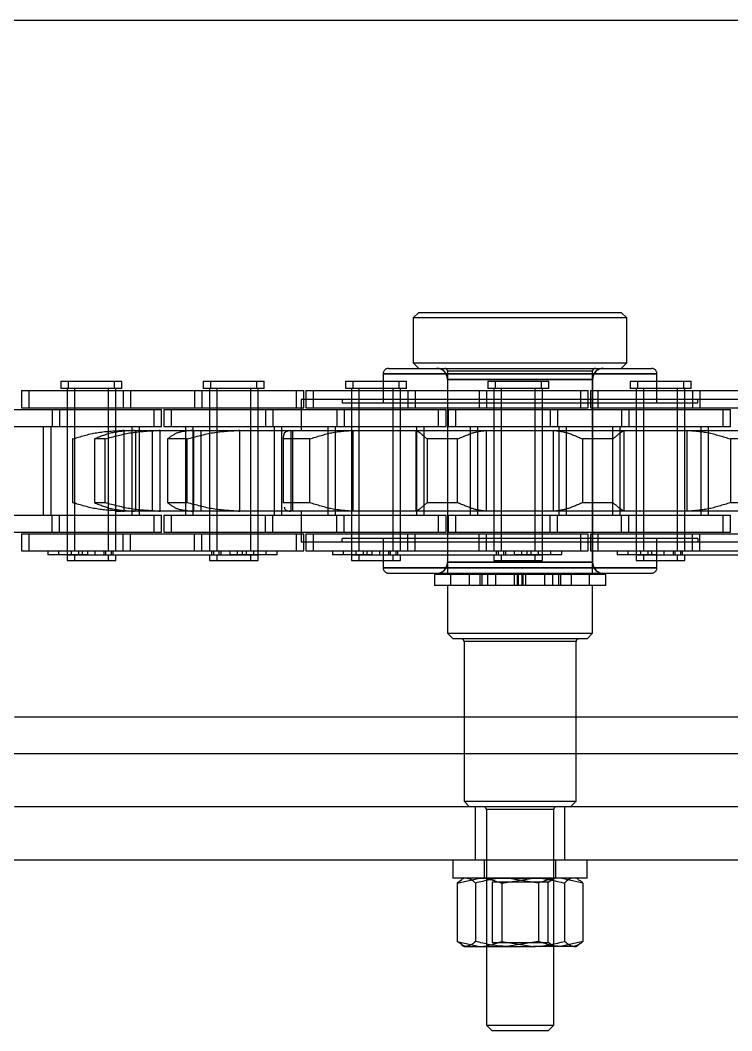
# Model space of a CAD drawing. Header units: metres. Extents: x 0 to 21025, y 0 to 14850.
# Drawn here: x 3723.3 to 3786.8, y 9031.4 to 9121.6 of the extents above; entities that cross this region are included whole.
import ezdxf

# ---------------------------------------------------------------- set-up
doc = ezdxf.new("R2010")
doc.units = ezdxf.units.M
doc.header["$LTSCALE"] = 25
doc.linetypes.add('HIDDEN2', pattern=[4.7625, 3.175, -1.5875])
doc.layers.add('SL4', color=4, linetype='Continuous')
doc.layers.add('ST1', color=7, linetype='HIDDEN2')

msp = doc.modelspace()

# ---------------------------------------------------------------- linework, layer by layer
at = {"layer": 'SL4'}
for p, q in [((3548.761, 9121.619), (4873.736, 9121.619)), ((3548.761, 9056.144), (4873.736, 9056.144)), ((4873.736, 9046.619), (3548.761, 9046.619)), ((3761.919, 9046.619), (3761.919, 9045.019)), ((3773.919, 9045.019), (3773.919, 9046.619)), ((3773.674, 9045.019), (3761.919, 9045.019)), ((3762.306, 9044.572), (3764.296, 9045.019)), ((3762.716, 9044.855), (3762.306, 9044.572)), ((3762.306, 9044.572), (3762.306, 9039.365)), ((3762.919, 9045.019), (3762.706, 9044.896)), ((3766.285, 9044.572), (3769.091, 9045.019)), ((3766.285, 9044.572), (3766.285, 9039.365)), ((3771.898, 9044.572), (3771.898, 9039.365)), ((3773.132, 9044.896), (3772.919, 9045.019)), ((3773.531, 9044.572), (3773.531, 9039.365)), ((3773.919, 9045.019), (3773.674, 9045.019)), ((3762.306, 9039.365), (3764.296, 9038.919)), ((3762.716, 9039.082), (3762.306, 9039.365)), ((3762.706, 9039.042), (3762.919, 9038.919)), ((3762.919, 9038.919), (3764.296, 9038.919)), ((3764.296, 9038.919), (3769.091, 9038.919)), ((3764.919, 9038.919), (3764.919, 9031.884)), ((3766.285, 9039.365), (3769.091, 9038.919)), ((3772.714, 9038.919), (3769.091, 9038.919)), ((3770.919, 9031.884), (3770.919, 9038.919)), ((3772.714, 9038.919), (3772.919, 9038.919)), ((3772.919, 9038.919), (3773.132, 9039.042)), ((3764.919, 9031.884), (3765.419, 9031.384)), ((3764.919, 9031.884), (3770.919, 9031.884)), ((3770.419, 9031.384), (3770.919, 9031.884)), ((3770.419, 9031.384), (3765.419, 9031.384))]:
    msp.add_line(p, q, dxfattribs=at)
for points, knots in [([(3764.296, 9045.019), (3764.343, 9045.018), (3765.015, 9045.012), (3765.673, 9044.784), (3766.285, 9044.572)], [0, 0, 0, 0, 0.070201, 1, 1, 1, 1]), ([(3769.091, 9045.019), (3769.158, 9045.018), (3770.105, 9045.012), (3771.034, 9044.784), (3771.898, 9044.572)], [0, 0, 0, 0, 0.070201, 1, 1, 1, 1]), ([(3772.714, 9045.019), (3772.64, 9045.012), (3772.364, 9044.987), (3772.094, 9044.747), (3771.898, 9044.572)], [0, 0, 0, 0, 0.268634, 1, 1, 1, 1]), ([(3773.531, 9044.572), (3773.463, 9044.644), (3773.33, 9044.783), (3773.191, 9044.826), (3773.124, 9044.846)], [0, 0, 0, 0, 0.5128526, 1, 1, 1, 1]), ([(3764.296, 9038.919), (3764.343, 9038.919), (3765.015, 9038.925), (3765.673, 9039.153), (3766.285, 9039.365)], [0, 0, 0, 0, 0.070201, 1, 1, 1, 1]), ([(3769.091, 9038.919), (3769.158, 9038.919), (3770.105, 9038.925), (3771.034, 9039.153), (3771.898, 9039.365)], [0, 0, 0, 0, 0.070201, 1, 1, 1, 1]), ([(3772.714, 9038.919), (3772.64, 9038.925), (3772.364, 9038.95), (3772.094, 9039.19), (3771.898, 9039.365)], [0, 0, 0, 0, 0.268634, 1, 1, 1, 1]), ([(3773.531, 9039.365), (3773.463, 9039.298), (3773.197, 9039.036), (3772.92, 9038.969), (3772.714, 9038.919)], [0, 0, 0, 0, 0.257551, 1, 1, 1, 1])]:
    msp.add_open_spline(points, degree=3, knots=knots, dxfattribs=at)
at = {"layer": 'ST1'}
for p, q in [((3758.894, 9095.529), (3758.394, 9095.029)), ((3777.444, 9095.029), (3758.394, 9095.029)), ((3758.394, 9095.029), (3758.394, 9091.029)), ((3758.894, 9095.529), (3776.944, 9095.529)), ((3777.444, 9095.029), (3776.944, 9095.529)), ((3777.444, 9091.029), (3777.444, 9095.029)), ((3756.192, 9090.529), (3779.645, 9090.529)), ((3758.394, 9091.029), (3777.444, 9091.029)), ((3758.394, 9091.029), (3758.894, 9090.529)), ((3774.394, 9090.279), (3761.444, 9090.279)), ((3761.444, 9090.279), (3761.444, 9072.239)), ((3774.394, 9072.239), (3774.394, 9090.279)), ((3776.944, 9090.529), (3777.444, 9091.029)), ((3726.937, 9089.384), (3731.734, 9089.384)), ((3726.937, 9089.384), (3726.937, 9088.725)), ((3727.592, 9089.384), (3727.592, 9088.725)), ((3731.734, 9089.384), (3732.389, 9089.384)), ((3731.734, 9088.725), (3731.734, 9089.384)), ((3732.389, 9088.725), (3732.389, 9089.384)), ((3739.637, 9089.384), (3744.434, 9089.384)), ((3739.637, 9089.384), (3739.637, 9088.725)), ((3740.292, 9089.384), (3740.292, 9088.725)), ((3744.434, 9089.384), (3745.089, 9089.384)), ((3744.434, 9088.725), (3744.434, 9089.384)), ((3745.089, 9088.725), (3745.089, 9089.384)), ((3752.337, 9089.384), (3757.134, 9089.384)), ((3752.337, 9089.384), (3752.337, 9088.725)), ((3752.992, 9089.384), (3752.992, 9088.725)), ((3755.704, 9090.04), (3755.704, 9087.44)), ((3755.704, 9090.04), (3780.134, 9090.04)), ((3780.134, 9090.04), (3755.704, 9090.04)), ((3757.134, 9089.384), (3757.789, 9089.384)), ((3757.134, 9088.725), (3757.134, 9089.384)), ((3757.789, 9088.725), (3757.789, 9089.384)), ((3761.444, 9089.551), (3761.444, 9073.216)), ((3774.369, 9089.551), (3761.468, 9089.551)), ((3761.468, 9073.216), (3761.468, 9089.551)), ((3761.468, 9089.551), (3774.369, 9089.551)), ((3765.037, 9089.384), (3769.834, 9089.384)), ((3765.037, 9089.384), (3765.037, 9088.725)), ((3765.692, 9089.384), (3765.692, 9088.725)), ((3769.834, 9089.384), (3770.489, 9089.384)), ((3769.834, 9088.725), (3769.834, 9089.384)), ((3770.489, 9088.725), (3770.489, 9089.384)), ((3774.369, 9089.551), (3774.369, 9073.216)), ((3774.394, 9073.216), (3774.394, 9089.551)), ((3777.737, 9089.384), (3782.534, 9089.384)), ((3777.737, 9089.384), (3777.737, 9088.725)), ((3778.392, 9089.384), (3778.392, 9088.725)), ((3780.134, 9087.44), (3780.134, 9090.04)), ((3782.534, 9089.384), (3783.189, 9089.384)), ((3782.534, 9088.725), (3782.534, 9089.384)), ((3783.189, 9088.725), (3783.189, 9089.384)), ((3723.415, 9088.541), (3732.51, 9088.541)), ((3723.415, 9088.541), (3723.415, 9087.021)), ((3724.07, 9088.541), (3724.07, 9087.021)), ((3731.734, 9088.725), (3726.937, 9088.725)), ((3727.49, 9088.725), (3727.49, 9074.227)), ((3727.49, 9088.541), (3727.49, 9087.021)), ((3728.145, 9088.725), (3728.145, 9074.227)), ((3728.145, 9088.541), (3728.145, 9087.021)), ((3731.18, 9074.227), (3731.18, 9088.725)), ((3731.18, 9087.021), (3731.18, 9088.541)), ((3732.389, 9088.725), (3731.734, 9088.725)), ((3731.835, 9074.227), (3731.835, 9088.725)), ((3731.835, 9087.021), (3731.835, 9088.541)), ((3732.51, 9088.541), (3732.51, 9087.021)), ((3732.51, 9088.541), (3738.86, 9088.541)), ((3733.165, 9088.541), (3733.165, 9087.021)), ((3738.86, 9088.541), (3738.86, 9087.021)), ((3738.86, 9088.541), (3747.955, 9088.541)), ((3739.515, 9088.541), (3739.515, 9087.021)), ((3744.434, 9088.725), (3739.637, 9088.725)), ((3740.19, 9088.725), (3740.19, 9074.227)), ((3740.19, 9088.541), (3740.19, 9087.021)), ((3740.845, 9088.725), (3740.845, 9074.227)), ((3740.845, 9088.541), (3740.845, 9087.021)), ((3743.88, 9074.227), (3743.88, 9088.725)), ((3743.88, 9087.021), (3743.88, 9088.541)), ((3745.089, 9088.725), (3744.434, 9088.725)), ((3744.535, 9074.227), (3744.535, 9088.725)), ((3744.535, 9087.021), (3744.535, 9088.541)), ((3747.955, 9088.541), (3748.61, 9088.541)), ((3747.955, 9087.021), (3747.955, 9088.541)), ((3748.61, 9087.021), (3748.61, 9088.541)), ((3748.815, 9088.541), (3757.91, 9088.541)), ((3748.815, 9088.541), (3748.815, 9087.021)), ((3749.47, 9088.541), (3749.47, 9087.021)), ((3757.134, 9088.725), (3752.337, 9088.725)), ((3752.89, 9088.725), (3752.89, 9074.227)), ((3752.89, 9088.541), (3752.89, 9087.021)), ((3753.545, 9088.725), (3753.545, 9074.227)), ((3753.545, 9088.541), (3753.545, 9087.021)), ((3756.58, 9074.227), (3756.58, 9088.725)), ((3756.58, 9087.021), (3756.58, 9088.541)), ((3757.789, 9088.725), (3757.134, 9088.725)), ((3757.235, 9074.227), (3757.235, 9088.725)), ((3757.235, 9087.021), (3757.235, 9088.541)), ((3757.91, 9088.541), (3757.91, 9087.021)), ((3757.91, 9088.541), (3764.26, 9088.541)), ((3758.565, 9088.541), (3758.565, 9087.021)), ((3764.26, 9088.541), (3764.26, 9087.021)), ((3764.26, 9088.541), (3773.355, 9088.541)), ((3764.915, 9088.541), (3764.915, 9087.021)), ((3769.834, 9088.725), (3765.037, 9088.725)), ((3765.59, 9088.725), (3765.59, 9074.227)), ((3765.59, 9088.541), (3765.59, 9087.021)), ((3766.245, 9088.725), (3766.245, 9074.227)), ((3766.245, 9088.541), (3766.245, 9087.021)), ((3769.28, 9074.227), (3769.28, 9088.725)), ((3769.28, 9087.021), (3769.28, 9088.541)), ((3770.489, 9088.725), (3769.834, 9088.725)), ((3769.935, 9074.227), (3769.935, 9088.725)), ((3769.935, 9087.021), (3769.935, 9088.541)), ((3773.355, 9088.541), (3774.01, 9088.541)), ((3773.355, 9087.021), (3773.355, 9088.541)), ((3774.01, 9087.021), (3774.01, 9088.541)), ((3774.215, 9088.541), (3783.31, 9088.541)), ((3774.215, 9088.541), (3774.215, 9087.021)), ((3774.87, 9088.541), (3774.87, 9087.021)), ((3782.534, 9088.725), (3777.737, 9088.725)), ((3778.29, 9088.725), (3778.29, 9074.227)), ((3778.29, 9088.541), (3778.29, 9087.021)), ((3778.945, 9088.725), (3778.945, 9074.227)), ((3778.945, 9088.541), (3778.945, 9087.021)), ((3781.98, 9074.227), (3781.98, 9088.725)), ((3781.98, 9087.021), (3781.98, 9088.541)), ((3783.189, 9088.725), (3782.534, 9088.725)), ((3782.635, 9074.227), (3782.635, 9088.725)), ((3782.635, 9087.021), (3782.635, 9088.541)), ((3783.31, 9088.541), (3783.31, 9087.021)), ((3783.31, 9088.541), (3789.66, 9088.541)), ((3783.965, 9088.541), (3783.965, 9087.021)), ((3787.463, 9087.759), (3748.375, 9087.759)), ((3748.375, 9087.759), (3748.375, 9084.989)), ((3752.039, 9087.759), (3752.039, 9087.44)), ((3783.798, 9087.44), (3783.798, 9087.759)), ((3719.81, 9086.869), (3726.16, 9086.869)), ((3723.415, 9087.021), (3732.51, 9087.021)), ((3726.16, 9086.869), (3726.16, 9085.349)), ((3726.16, 9086.869), (3735.255, 9086.869)), ((3726.815, 9086.869), (3726.815, 9085.349)), ((3727.49, 9086.869), (3727.49, 9085.349)), ((3728.145, 9086.869), (3728.145, 9085.349)), ((3731.18, 9085.349), (3731.18, 9086.869)), ((3731.835, 9085.349), (3731.835, 9086.869)), ((3732.51, 9087.021), (3738.86, 9087.021)), ((3735.255, 9086.869), (3735.91, 9086.869)), ((3735.255, 9085.349), (3735.255, 9086.869)), ((3735.91, 9085.349), (3735.91, 9086.869)), ((3736.115, 9086.869), (3745.21, 9086.869)), ((3736.115, 9086.869), (3736.115, 9085.349)), ((3736.77, 9086.869), (3736.77, 9085.349)), ((3738.86, 9087.021), (3747.955, 9087.021)), ((3740.19, 9086.869), (3740.19, 9085.349)), ((3740.845, 9086.869), (3740.845, 9085.349)), ((3743.88, 9085.349), (3743.88, 9086.869)), ((3744.535, 9085.349), (3744.535, 9086.869)), ((3745.21, 9086.869), (3745.21, 9085.349)), ((3745.21, 9086.869), (3751.56, 9086.869)), ((3745.865, 9086.869), (3745.865, 9085.349)), ((3747.955, 9087.021), (3748.61, 9087.021)), ((3748.815, 9087.021), (3757.91, 9087.021)), ((3751.56, 9086.869), (3751.56, 9085.349)), ((3751.56, 9086.869), (3760.655, 9086.869)), ((3752.039, 9087.44), (3783.798, 9087.44)), ((3752.215, 9086.869), (3752.215, 9085.349)), ((3752.89, 9086.869), (3752.89, 9085.349)), ((3753.545, 9086.869), (3753.545, 9085.349)), ((3756.58, 9085.349), (3756.58, 9086.869)), ((3757.235, 9085.349), (3757.235, 9086.869)), ((3757.91, 9087.021), (3764.26, 9087.021)), ((3760.655, 9086.869), (3761.31, 9086.869)), ((3760.655, 9085.349), (3760.655, 9086.869)), ((3761.31, 9085.349), (3761.31, 9086.869)), ((3761.515, 9086.869), (3770.61, 9086.869)), ((3761.515, 9086.869), (3761.515, 9085.349)), ((3762.17, 9086.869), (3762.17, 9085.349)), ((3764.26, 9087.021), (3773.355, 9087.021)), ((3765.59, 9086.869), (3765.59, 9085.349)), ((3766.245, 9086.869), (3766.245, 9085.349)), ((3769.28, 9085.349), (3769.28, 9086.869)), ((3769.935, 9085.349), (3769.935, 9086.869)), ((3770.61, 9086.869), (3770.61, 9085.349)), ((3770.61, 9086.869), (3776.96, 9086.869)), ((3771.265, 9086.869), (3771.265, 9085.349)), ((3773.355, 9087.021), (3774.01, 9087.021)), ((3774.215, 9087.021), (3783.31, 9087.021)), ((3776.96, 9086.869), (3776.96, 9085.349)), ((3776.96, 9086.869), (3786.055, 9086.869)), ((3777.615, 9086.869), (3777.615, 9085.349)), ((3778.29, 9086.869), (3778.29, 9085.349)), ((3778.945, 9086.869), (3778.945, 9085.349)), ((3781.98, 9085.349), (3781.98, 9086.869)), ((3782.635, 9085.349), (3782.635, 9086.869)), ((3783.31, 9087.021), (3789.66, 9087.021)), ((3786.055, 9086.869), (3786.71, 9086.869)), ((3786.055, 9085.349), (3786.055, 9086.869)), ((3786.71, 9085.349), (3786.71, 9086.869)), ((3719.81, 9085.349), (3726.16, 9085.349)), ((3725.375, 9085.349), (3725.375, 9077.419)), ((3726.03, 9085.349), (3726.03, 9077.419)), ((3726.16, 9085.349), (3735.255, 9085.349)), ((3727.49, 9085.349), (3727.49, 9077.419)), ((3728.145, 9085.349), (3728.145, 9077.419)), ((3731.18, 9077.419), (3731.18, 9085.349)), ((3731.835, 9077.419), (3731.835, 9085.349)), ((3732.311, 9084.989), (3732.452, 9084.989)), ((3732.452, 9084.989), (3732.579, 9084.989)), ((3732.579, 9084.989), (3732.452, 9084.989)), ((3732.579, 9077.779), (3732.579, 9084.989)), ((3732.579, 9084.989), (3733.509, 9084.989)), ((3733.295, 9077.419), (3733.295, 9085.349)), ((3733.509, 9084.989), (3735.674, 9084.989)), ((3733.618, 9077.779), (3733.618, 9084.989)), ((3733.95, 9077.419), (3733.95, 9085.349)), ((3735.116, 9077.779), (3735.116, 9084.989)), ((3735.255, 9085.349), (3735.91, 9085.349)), ((3735.674, 9084.989), (3735.802, 9084.989)), ((3735.802, 9084.989), (3735.674, 9084.989)), ((3735.802, 9077.779), (3735.802, 9084.989)), ((3735.802, 9084.989), (3738.716, 9084.989)), ((3736.115, 9085.349), (3745.21, 9085.349)), ((3738.075, 9085.349), (3738.075, 9077.419)), ((3738.716, 9084.989), (3742.784, 9084.989)), ((3738.73, 9085.349), (3738.73, 9077.419)), ((3738.794, 9077.779), (3738.794, 9084.989)), ((3739.463, 9077.779), (3739.463, 9084.989)), ((3740.19, 9085.349), (3740.19, 9077.419)), ((3740.845, 9085.349), (3740.845, 9077.419)), ((3742.784, 9084.989), (3742.899, 9084.989)), ((3742.899, 9084.989), (3742.784, 9084.989)), ((3742.899, 9077.779), (3742.899, 9084.989)), ((3742.899, 9084.989), (3747.445, 9084.989)), ((3743.88, 9077.419), (3743.88, 9085.349)), ((3744.535, 9077.419), (3744.535, 9085.349)), ((3745.21, 9085.349), (3751.56, 9085.349)), ((3745.995, 9077.419), (3745.995, 9085.349)), ((3746.65, 9077.419), (3746.65, 9085.349)), ((3747.445, 9084.989), (3752.926, 9084.989)), ((3747.483, 9077.779), (3747.483, 9084.989)), ((3747.633, 9077.779), (3747.633, 9084.989)), ((3750.775, 9085.349), (3750.775, 9077.419)), ((3751.43, 9085.349), (3751.43, 9077.419)), ((3751.56, 9085.349), (3760.655, 9085.349)), ((3752.89, 9085.349), (3752.89, 9077.419)), ((3752.926, 9084.989), (3753.014, 9084.989)), ((3753.014, 9077.779), (3753.014, 9084.989)), ((3753.014, 9084.989), (3758.637, 9084.989)), ((3753.545, 9085.349), (3753.545, 9077.419)), ((3756.58, 9077.419), (3756.58, 9085.349)), ((3757.235, 9077.419), (3757.235, 9085.349)), ((3758.637, 9077.779), (3758.637, 9084.989)), ((3758.637, 9084.989), (3758.643, 9084.989)), ((3758.643, 9084.989), (3764.877, 9084.989)), ((3758.695, 9077.419), (3758.695, 9085.349)), ((3759.35, 9077.419), (3759.35, 9085.349)), ((3760.655, 9085.349), (3761.31, 9085.349)), ((3761.515, 9085.349), (3770.61, 9085.349)), ((3763.475, 9085.349), (3763.475, 9077.419)), ((3764.13, 9085.349), (3764.13, 9077.419)), ((3764.877, 9084.989), (3764.927, 9084.989)), ((3764.927, 9077.779), (3764.927, 9084.989)), ((3764.927, 9084.989), (3770.911, 9084.989)), ((3765.59, 9085.349), (3765.59, 9077.419)), ((3766.245, 9085.349), (3766.245, 9077.419)), ((3769.28, 9077.419), (3769.28, 9085.349)), ((3769.935, 9077.419), (3769.935, 9085.349)), ((3770.61, 9085.349), (3776.96, 9085.349)), ((3770.911, 9077.779), (3770.911, 9084.989)), ((3770.911, 9084.989), (3770.961, 9084.989)), ((3770.961, 9084.989), (3777.194, 9084.989)), ((3771.395, 9077.419), (3771.395, 9085.349)), ((3772.05, 9077.419), (3772.05, 9085.349)), ((3776.175, 9085.349), (3776.175, 9077.419)), ((3776.83, 9085.349), (3776.83, 9077.419)), ((3776.96, 9085.349), (3786.055, 9085.349)), ((3777.194, 9084.989), (3777.201, 9084.989)), ((3777.201, 9077.779), (3777.201, 9084.989)), ((3777.201, 9084.989), (3782.823, 9084.989)), ((3778.29, 9085.349), (3778.29, 9077.419)), ((3778.945, 9085.349), (3778.945, 9077.419)), ((3781.98, 9077.419), (3781.98, 9085.349)), ((3782.635, 9077.419), (3782.635, 9085.349)), ((3782.823, 9077.779), (3782.823, 9084.989)), ((3782.823, 9084.989), (3782.911, 9084.989)), ((3782.911, 9084.989), (3788.393, 9084.989)), ((3784.095, 9077.419), (3784.095, 9085.349)), ((3784.75, 9077.419), (3784.75, 9085.349)), ((3786.055, 9085.349), (3786.71, 9085.349)), ((3728.002, 9084.227), (3727.979, 9084.227)), ((3727.979, 9084.227), (3727.979, 9078.541)), ((3728.002, 9078.541), (3728.002, 9084.227)), ((3730.879, 9084.227), (3729.941, 9084.227)), ((3729.941, 9084.227), (3729.941, 9078.541)), ((3730.879, 9078.541), (3730.879, 9084.227)), ((3738.223, 9084.227), (3736.459, 9084.227)), ((3736.459, 9084.227), (3736.459, 9078.541)), ((3738.223, 9078.541), (3738.223, 9084.227)), ((3746.771, 9084.284), (3746.771, 9078.483)), ((3749.148, 9084.227), (3746.773, 9084.227)), ((3746.773, 9084.227), (3746.773, 9078.541)), ((3749.148, 9078.541), (3749.148, 9084.227)), ((3762.338, 9084.227), (3759.637, 9084.227)), ((3759.637, 9084.227), (3759.637, 9078.541)), ((3762.338, 9078.541), (3762.338, 9084.227)), ((3773.5, 9084.227), (3773.5, 9078.541)), ((3776.201, 9084.227), (3773.5, 9084.227)), ((3776.201, 9078.541), (3776.201, 9084.227)), ((3786.689, 9084.227), (3786.689, 9078.541)), ((3789.065, 9084.227), (3786.689, 9084.227)), ((3727.979, 9078.541), (3728.002, 9078.541)), ((3729.941, 9078.541), (3730.879, 9078.541)), ((3731.815, 9077.788), (3732.311, 9077.779)), ((3732.452, 9077.779), (3732.311, 9077.779)), ((3732.579, 9077.779), (3732.452, 9077.779)), ((3732.452, 9077.779), (3732.579, 9077.779)), ((3733.509, 9077.779), (3732.579, 9077.779)), ((3735.674, 9077.779), (3733.509, 9077.779)), ((3735.802, 9077.779), (3735.674, 9077.779)), ((3735.674, 9077.779), (3735.802, 9077.779)), ((3738.716, 9077.779), (3735.802, 9077.779)), ((3736.459, 9078.541), (3738.223, 9078.541)), ((3742.784, 9077.779), (3738.716, 9077.779)), ((3742.899, 9077.779), (3742.784, 9077.779)), ((3742.784, 9077.779), (3742.899, 9077.779)), ((3747.445, 9077.779), (3742.899, 9077.779)), ((3746.773, 9078.541), (3749.148, 9078.541)), ((3746.773, 9078.541), (3746.788, 9078.483)), ((3752.926, 9077.779), (3747.445, 9077.779)), ((3748.375, 9077.779), (3748.375, 9075.009)), ((3753.014, 9077.779), (3752.926, 9077.779)), ((3758.637, 9077.779), (3753.014, 9077.779)), ((3758.643, 9077.779), (3758.637, 9077.779)), ((3764.877, 9077.779), (3758.643, 9077.779)), ((3759.637, 9078.541), (3762.338, 9078.541)), ((3764.927, 9077.779), (3764.877, 9077.779)), ((3770.911, 9077.779), (3764.927, 9077.779)), ((3770.961, 9077.779), (3770.911, 9077.779)), ((3777.194, 9077.779), (3770.961, 9077.779)), ((3773.5, 9078.541), (3776.201, 9078.541)), ((3777.201, 9077.779), (3777.194, 9077.779)), ((3782.823, 9077.779), (3777.201, 9077.779)), ((3782.911, 9077.779), (3782.823, 9077.779)), ((3788.393, 9077.779), (3782.911, 9077.779)), ((3786.689, 9078.541), (3789.065, 9078.541)), ((3719.81, 9077.419), (3726.16, 9077.419)), ((3726.16, 9075.899), (3726.16, 9077.419)), ((3726.16, 9077.419), (3735.255, 9077.419)), ((3726.815, 9075.899), (3726.815, 9077.419)), ((3727.49, 9077.419), (3727.49, 9075.899)), ((3728.145, 9077.419), (3728.145, 9075.899)), ((3731.18, 9075.899), (3731.18, 9077.419)), ((3731.835, 9075.899), (3731.835, 9077.419)), ((3735.255, 9077.419), (3735.91, 9077.419)), ((3735.255, 9075.899), (3735.255, 9077.419)), ((3735.91, 9075.899), (3735.91, 9077.419)), ((3736.115, 9077.419), (3745.21, 9077.419)), ((3736.115, 9077.419), (3736.115, 9075.899)), ((3736.77, 9077.419), (3736.77, 9075.899)), ((3740.19, 9077.419), (3740.19, 9075.899)), ((3740.845, 9077.419), (3740.845, 9075.899)), ((3743.88, 9075.899), (3743.88, 9077.419)), ((3744.535, 9075.899), (3744.535, 9077.419)), ((3745.21, 9075.899), (3745.21, 9077.419)), ((3745.21, 9077.419), (3751.56, 9077.419)), ((3745.865, 9075.899), (3745.865, 9077.419)), ((3751.56, 9075.899), (3751.56, 9077.419)), ((3751.56, 9077.419), (3760.655, 9077.419)), ((3752.215, 9075.899), (3752.215, 9077.419)), ((3752.89, 9077.419), (3752.89, 9075.899)), ((3753.545, 9077.419), (3753.545, 9075.899)), ((3756.58, 9075.899), (3756.58, 9077.419)), ((3757.235, 9075.899), (3757.235, 9077.419)), ((3760.655, 9077.419), (3761.31, 9077.419)), ((3760.655, 9075.899), (3760.655, 9077.419)), ((3761.31, 9075.899), (3761.31, 9077.419)), ((3761.515, 9077.419), (3770.61, 9077.419)), ((3761.515, 9077.419), (3761.515, 9075.899)), ((3762.17, 9077.419), (3762.17, 9075.899)), ((3765.59, 9077.419), (3765.59, 9075.899)), ((3766.245, 9077.419), (3766.245, 9075.899)), ((3769.28, 9075.899), (3769.28, 9077.419)), ((3769.935, 9075.899), (3769.935, 9077.419)), ((3770.61, 9075.899), (3770.61, 9077.419)), ((3770.61, 9077.419), (3776.96, 9077.419)), ((3771.265, 9075.899), (3771.265, 9077.419)), ((3776.96, 9075.899), (3776.96, 9077.419)), ((3776.96, 9077.419), (3786.055, 9077.419)), ((3777.615, 9075.899), (3777.615, 9077.419)), ((3778.29, 9077.419), (3778.29, 9075.899)), ((3778.945, 9077.419), (3778.945, 9075.899)), ((3781.98, 9075.899), (3781.98, 9077.419)), ((3782.635, 9075.899), (3782.635, 9077.419)), ((3786.055, 9077.419), (3786.71, 9077.419)), ((3786.055, 9075.899), (3786.055, 9077.419)), ((3786.71, 9075.899), (3786.71, 9077.419)), ((3719.81, 9075.899), (3726.16, 9075.899)), ((3726.16, 9075.899), (3735.255, 9075.899)), ((3735.255, 9075.899), (3735.91, 9075.899)), ((3736.115, 9075.899), (3745.21, 9075.899)), ((3745.21, 9075.899), (3751.56, 9075.899)), ((3751.56, 9075.899), (3760.655, 9075.899)), ((3760.655, 9075.899), (3761.31, 9075.899)), ((3761.515, 9075.899), (3770.61, 9075.899)), ((3770.61, 9075.899), (3776.96, 9075.899)), ((3776.96, 9075.899), (3786.055, 9075.899)), ((3786.055, 9075.899), (3786.71, 9075.899)), ((3723.415, 9075.747), (3732.51, 9075.747)), ((3723.415, 9075.747), (3723.415, 9074.227)), ((3724.07, 9075.747), (3724.07, 9074.227)), ((3727.49, 9075.747), (3727.49, 9073.894)), ((3728.145, 9075.747), (3728.145, 9074.227)), ((3731.18, 9074.227), (3731.18, 9075.747)), ((3731.835, 9074.227), (3731.835, 9075.747)), ((3732.51, 9074.227), (3732.51, 9075.747)), ((3732.51, 9075.747), (3738.86, 9075.747)), ((3733.165, 9074.227), (3733.165, 9075.747)), ((3738.86, 9074.227), (3738.86, 9075.747)), ((3738.86, 9075.747), (3747.955, 9075.747)), ((3739.515, 9074.227), (3739.515, 9075.747)), ((3740.19, 9075.747), (3740.19, 9074.227)), ((3740.845, 9075.747), (3740.845, 9074.227)), ((3743.88, 9074.227), (3743.88, 9075.747)), ((3744.535, 9073.894), (3744.535, 9075.747)), ((3747.955, 9075.747), (3748.61, 9075.747)), ((3747.955, 9074.227), (3747.955, 9075.747)), ((3787.463, 9075.009), (3748.375, 9075.009)), ((3748.61, 9074.227), (3748.61, 9075.747)), ((3748.815, 9075.747), (3757.91, 9075.747)), ((3748.815, 9075.747), (3748.815, 9074.227)), ((3749.47, 9075.747), (3749.47, 9074.227)), ((3783.798, 9075.327), (3752.039, 9075.327)), ((3752.039, 9075.009), (3752.039, 9075.327)), ((3752.89, 9075.747), (3752.89, 9073.894)), ((3753.545, 9075.747), (3753.545, 9074.227)), ((3755.704, 9075.327), (3755.704, 9072.727)), ((3756.58, 9074.227), (3756.58, 9075.747)), ((3757.235, 9074.227), (3757.235, 9075.747)), ((3757.91, 9074.227), (3757.91, 9075.747)), ((3757.91, 9075.747), (3764.26, 9075.747)), ((3758.565, 9074.227), (3758.565, 9075.747)), ((3764.26, 9074.227), (3764.26, 9075.747)), ((3764.26, 9075.747), (3773.355, 9075.747)), ((3764.915, 9074.227), (3764.915, 9075.747)), ((3765.59, 9075.747), (3765.59, 9074.227)), ((3766.245, 9075.747), (3766.245, 9074.227)), ((3769.28, 9074.227), (3769.28, 9075.747)), ((3769.935, 9073.894), (3769.935, 9075.747)), ((3773.355, 9075.747), (3774.01, 9075.747)), ((3773.355, 9074.227), (3773.355, 9075.747)), ((3774.01, 9074.227), (3774.01, 9075.747)), ((3774.215, 9075.747), (3783.31, 9075.747)), ((3774.215, 9075.747), (3774.215, 9074.227)), ((3774.87, 9075.747), (3774.87, 9074.227)), ((3778.29, 9075.747), (3778.29, 9073.894)), ((3778.945, 9075.747), (3778.945, 9074.227)), ((3780.134, 9072.727), (3780.134, 9075.327)), ((3781.98, 9074.227), (3781.98, 9075.747)), ((3782.635, 9074.227), (3782.635, 9075.747)), ((3783.31, 9074.227), (3783.31, 9075.747)), ((3783.31, 9075.747), (3789.66, 9075.747)), ((3783.798, 9075.327), (3783.798, 9075.009)), ((3783.965, 9074.227), (3783.965, 9075.747)), ((3723.415, 9074.227), (3732.51, 9074.227)), ((3725.783, 9074.227), (3725.783, 9073.894)), ((3726.759, 9073.894), (3726.759, 9074.227)), ((3727.859, 9074.227), (3727.859, 9073.858)), ((3728.514, 9074.227), (3728.514, 9073.858)), ((3728.883, 9073.894), (3728.883, 9074.227)), ((3729.335, 9073.894), (3729.335, 9074.227)), ((3729.99, 9073.894), (3729.99, 9074.227)), ((3730.811, 9073.858), (3730.811, 9074.227)), ((3730.954, 9073.894), (3730.954, 9074.227)), ((3731.466, 9073.858), (3731.466, 9074.227)), ((3731.609, 9073.894), (3731.609, 9074.227)), ((3732.51, 9074.227), (3738.86, 9074.227)), ((3738.86, 9074.227), (3747.955, 9074.227)), ((3740.416, 9073.894), (3740.416, 9074.227)), ((3740.559, 9074.227), (3740.559, 9073.858)), ((3741.071, 9073.894), (3741.071, 9074.227)), ((3741.214, 9074.227), (3741.214, 9073.858)), ((3742.035, 9073.894), (3742.035, 9074.227)), ((3742.69, 9073.894), (3742.69, 9074.227)), ((3743.142, 9073.894), (3743.142, 9074.227)), ((3743.511, 9073.858), (3743.511, 9074.227)), ((3744.166, 9073.858), (3744.166, 9074.227)), ((3745.266, 9073.894), (3745.266, 9074.227)), ((3746.242, 9073.894), (3746.242, 9074.227)), ((3747.955, 9074.227), (3748.61, 9074.227)), ((3748.815, 9074.227), (3757.91, 9074.227)), ((3751.183, 9074.227), (3751.183, 9073.894)), ((3752.159, 9073.894), (3752.159, 9074.227)), ((3753.259, 9074.227), (3753.259, 9073.858)), ((3753.914, 9074.227), (3753.914, 9073.858)), ((3754.283, 9073.894), (3754.283, 9074.227)), ((3754.735, 9073.894), (3754.735, 9074.227)), ((3755.39, 9073.894), (3755.39, 9074.227)), ((3756.211, 9073.858), (3756.211, 9074.227)), ((3756.354, 9073.894), (3756.354, 9074.227)), ((3756.866, 9073.858), (3756.866, 9074.227)), ((3757.009, 9073.894), (3757.009, 9074.227)), ((3757.91, 9074.227), (3764.26, 9074.227)), ((3764.26, 9074.227), (3773.355, 9074.227)), ((3765.816, 9073.894), (3765.816, 9074.227)), ((3765.959, 9074.227), (3765.959, 9073.858)), ((3766.471, 9073.894), (3766.471, 9074.227)), ((3766.614, 9074.227), (3766.614, 9073.858)), ((3767.435, 9073.894), (3767.435, 9074.227)), ((3768.09, 9073.894), (3768.09, 9074.227)), ((3768.542, 9073.894), (3768.542, 9074.227)), ((3768.911, 9073.858), (3768.911, 9074.227)), ((3769.566, 9073.858), (3769.566, 9074.227)), ((3770.666, 9073.894), (3770.666, 9074.227)), ((3771.642, 9073.894), (3771.642, 9074.227)), ((3773.355, 9074.227), (3774.01, 9074.227)), ((3774.215, 9074.227), (3783.31, 9074.227)), ((3776.583, 9074.227), (3776.583, 9073.894)), ((3777.559, 9073.894), (3777.559, 9074.227)), ((3778.659, 9074.227), (3778.659, 9073.858)), ((3779.314, 9074.227), (3779.314, 9073.858)), ((3779.683, 9073.894), (3779.683, 9074.227)), ((3780.135, 9073.894), (3780.135, 9074.227)), ((3780.79, 9073.894), (3780.79, 9074.227)), ((3781.611, 9073.858), (3781.611, 9074.227)), ((3781.754, 9073.894), (3781.754, 9074.227)), ((3782.266, 9073.858), (3782.266, 9074.227)), ((3782.409, 9073.894), (3782.409, 9074.227)), ((3783.31, 9074.227), (3789.66, 9074.227)), ((3729.335, 9073.894), (3725.783, 9073.894)), ((3731.18, 9073.858), (3727.49, 9073.858)), ((3727.49, 9073.858), (3727.49, 9073.384)), ((3727.49, 9073.384), (3731.18, 9073.384)), ((3728.145, 9073.858), (3728.145, 9073.384)), ((3729.335, 9073.894), (3742.035, 9073.894)), ((3731.835, 9073.858), (3731.18, 9073.858)), ((3731.18, 9073.384), (3731.18, 9073.858)), ((3731.18, 9073.384), (3731.835, 9073.384)), ((3731.835, 9073.384), (3731.835, 9073.858)), ((3743.88, 9073.858), (3740.19, 9073.858)), ((3740.19, 9073.858), (3740.19, 9073.384)), ((3740.19, 9073.384), (3743.88, 9073.384)), ((3740.845, 9073.858), (3740.845, 9073.384)), ((3745.266, 9073.894), (3742.035, 9073.894)), ((3744.535, 9073.858), (3743.88, 9073.858)), ((3743.88, 9073.384), (3743.88, 9073.858)), ((3743.88, 9073.384), (3744.535, 9073.384)), ((3744.535, 9073.384), (3744.535, 9073.858)), ((3746.242, 9073.894), (3745.266, 9073.894)), ((3754.735, 9073.894), (3751.183, 9073.894)), ((3756.58, 9073.858), (3752.89, 9073.858)), ((3752.89, 9073.858), (3752.89, 9073.384)), ((3752.89, 9073.384), (3756.58, 9073.384)), ((3753.545, 9073.858), (3753.545, 9073.384)), ((3754.735, 9073.894), (3767.435, 9073.894)), ((3757.235, 9073.858), (3756.58, 9073.858)), ((3756.58, 9073.384), (3756.58, 9073.858)), ((3756.58, 9073.384), (3757.235, 9073.384)), ((3757.235, 9073.384), (3757.235, 9073.858)), ((3774.369, 9073.216), (3761.468, 9073.216)), ((3761.468, 9073.216), (3774.369, 9073.216)), ((3769.28, 9073.858), (3765.59, 9073.858)), ((3765.59, 9073.858), (3765.59, 9073.384)), ((3765.59, 9073.384), (3769.28, 9073.384)), ((3766.245, 9073.858), (3766.245, 9073.384)), ((3770.666, 9073.894), (3767.435, 9073.894)), ((3769.935, 9073.858), (3769.28, 9073.858)), ((3769.28, 9073.384), (3769.28, 9073.858)), ((3769.28, 9073.384), (3769.935, 9073.384)), ((3769.935, 9073.384), (3769.935, 9073.858)), ((3771.642, 9073.894), (3770.666, 9073.894)), ((3780.135, 9073.894), (3776.583, 9073.894)), ((3781.98, 9073.858), (3778.29, 9073.858)), ((3778.29, 9073.858), (3778.29, 9073.384)), ((3778.29, 9073.384), (3781.98, 9073.384)), ((3778.945, 9073.858), (3778.945, 9073.384)), ((3780.135, 9073.894), (3792.835, 9073.894)), ((3782.635, 9073.858), (3781.98, 9073.858)), ((3781.98, 9073.384), (3781.98, 9073.858)), ((3781.98, 9073.384), (3782.635, 9073.384)), ((3782.635, 9073.384), (3782.635, 9073.858)), ((3755.704, 9072.727), (3780.134, 9072.727)), ((3780.134, 9072.727), (3755.704, 9072.727)), ((3756.192, 9072.239), (3779.645, 9072.239)), ((3761.719, 9072.239), (3761.719, 9071.139)), ((3774.119, 9071.139), (3774.119, 9072.239)), ((3775.562, 9072.139), (3760.275, 9072.139)), ((3760.275, 9072.139), (3760.275, 9071.139)), ((3761.719, 9072.139), (3761.719, 9071.139)), ((3763.372, 9072.139), (3763.372, 9071.139)), ((3764.323, 9072.139), (3764.323, 9071.139)), ((3764.498, 9072.139), (3764.498, 9071.139)), ((3765.015, 9072.139), (3765.015, 9071.139)), ((3765.719, 9072.139), (3765.719, 9071.139)), ((3767.419, 9071.139), (3767.419, 9072.139)), ((3767.669, 9072.139), (3767.669, 9071.139)), ((3767.757, 9072.139), (3767.757, 9071.139)), ((3768.08, 9072.139), (3768.08, 9071.139)), ((3768.169, 9072.139), (3768.169, 9071.139)), ((3768.419, 9072.139), (3768.419, 9071.139)), ((3770.119, 9071.139), (3770.119, 9072.139)), ((3770.823, 9072.139), (3770.823, 9071.139)), ((3771.34, 9072.139), (3771.34, 9071.139)), ((3771.515, 9072.139), (3771.515, 9071.139)), ((3772.466, 9072.139), (3772.466, 9071.139)), ((3774.119, 9071.139), (3774.119, 9072.139)), ((3775.562, 9071.139), (3775.562, 9072.139)), ((3775.562, 9071.139), (3760.275, 9071.139)), ((3761.444, 9071.139), (3761.444, 9066.884)), ((3774.394, 9066.884), (3774.394, 9071.139)), ((3761.444, 9066.884), (3774.394, 9066.884)), ((3761.444, 9066.884), (3761.944, 9066.384)), ((3773.894, 9066.384), (3774.394, 9066.884)), ((3773.894, 9066.384), (3761.944, 9066.384)), ((3762.919, 9066.134), (3762.919, 9051.884)), ((3772.919, 9066.134), (3762.965, 9066.134)), ((3772.919, 9051.884), (3772.919, 9066.134)), ((4873.736, 9059.381), (3548.761, 9059.381)), ((3548.761, 9056.144), (4873.736, 9056.144)), ((3762.919, 9051.884), (3772.919, 9051.884)), ((3762.919, 9051.884), (3763.419, 9051.384)), ((3772.419, 9051.384), (3772.919, 9051.884)), ((4873.736, 9051.381), (3548.761, 9051.381)), ((3772.419, 9051.384), (3763.419, 9051.384)), ((3763.919, 9051.381), (3763.919, 9046.619)), ((3770.919, 9051.134), (3764.919, 9051.134)), ((3764.919, 9051.134), (3764.919, 9038.919)), ((3770.919, 9038.919), (3770.919, 9051.134)), ((3771.919, 9046.619), (3771.919, 9051.381)), ((3764.719, 9046.619), (3764.719, 9045.019)), ((3771.119, 9045.019), (3771.119, 9046.619)), ((3763.94, 9044.572), (3763.94, 9039.365)), ((3764.919, 9045.019), (3764.919, 9044.993)), ((3770.919, 9044.993), (3764.919, 9044.993)), ((3770.419, 9044.643), (3765.419, 9044.643)), ((3765.419, 9044.643), (3765.419, 9039.269)), ((3769.553, 9044.572), (3766.746, 9045.019)), ((3769.553, 9044.572), (3769.553, 9039.365)), ((3770.419, 9044.643), (3770.919, 9044.993)), ((3770.419, 9039.269), (3770.419, 9044.643)), ((3770.919, 9044.993), (3770.919, 9045.019)), ((3773.531, 9044.572), (3771.542, 9045.019)), ((3765.419, 9039.269), (3770.317, 9039.269)), ((3769.553, 9039.365), (3766.746, 9038.919)), ((3770.317, 9039.269), (3770.419, 9039.269)), ((3770.919, 9038.919), (3770.419, 9039.269)), ((3773.531, 9039.365), (3771.542, 9038.919))]:
    msp.add_line(p, q, dxfattribs=at)
for centre, radius, start, end in [((3756.192, 9090.04), 0.489, 90, 180), ((3760.467, 9089.551), 0.977, 0, 90), ((3760.493, 9089.553), 0.975, 359.89099, 89.89057), ((3761.194, 9090.279), 0.25, 0, 90), ((3775.345, 9089.553), 0.975, 90.10943, 180.10901), ((3774.644, 9090.279), 0.25, 90, 180), ((3775.371, 9089.551), 0.977, 90, 180), ((3779.645, 9090.04), 0.489, 0, 90), ((3760.467, 9073.216), 0.977, 270, 0), ((3760.493, 9073.214), 0.975, 270.10943, 0.10901), ((3775.345, 9073.214), 0.975, 179.89099, 269.89057), ((3775.371, 9073.216), 0.977, 180, 270), ((3756.192, 9072.727), 0.489, 180, 270), ((3779.645, 9072.727), 0.489, 270, 0), ((3762.669, 9066.134), 0.25, 0, 90), ((3773.169, 9066.134), 0.25, 90, 180), ((3764.669, 9051.134), 0.25, 0, 90), ((3771.169, 9051.134), 0.25, 90, 180)]:
    msp.add_arc(centre, radius, start, end, dxfattribs=at)
for points, knots in [([(3728.002, 9084.227), (3728.696, 9084.443), (3730.083, 9084.875), (3731.663, 9084.951), (3732.452, 9084.989)], [0, 0, 0, 0, 0.500133, 1, 1, 1, 1]), ([(3733.509, 9084.989), (3732.841, 9084.951), (3731.505, 9084.875), (3730.462, 9084.443), (3729.941, 9084.227)], [0, 0, 0, 0, 0.499459, 1, 1, 1, 1]), ([(3730.879, 9084.227), (3731.661, 9084.443), (3733.224, 9084.875), (3734.857, 9084.951), (3735.674, 9084.989)], [0, 0, 0, 0, 0.500152, 1, 1, 1, 1]), ([(3738.716, 9084.989), (3738.25, 9084.951), (3737.319, 9084.875), (3736.746, 9084.443), (3736.459, 9084.227)], [0, 0, 0, 0, 0.49948, 1, 1, 1, 1]), ([(3738.223, 9084.227), (3738.999, 9084.443), (3740.551, 9084.875), (3742.04, 9084.951), (3742.784, 9084.989)], [0, 0, 0, 0, 0.500529, 1, 1, 1, 1]), ([(3747.445, 9084.989), (3747.238, 9084.951), (3746.824, 9084.875), (3746.79, 9084.443), (3746.773, 9084.227)], [0, 0, 0, 0, 0.499427, 1, 1, 1, 1]), ([(3749.148, 9084.227), (3749.826, 9084.443), (3751.179, 9084.875), (3752.344, 9084.951), (3752.926, 9084.989)], [0, 0, 0, 0, 0.500514, 1, 1, 1, 1]), ([(3758.643, 9084.989), (3758.72, 9084.951), (3758.873, 9084.876), (3759.382, 9084.443), (3759.637, 9084.227)], [0, 0, 0, 0, 0.499098, 1, 1, 1, 1]), ([(3762.338, 9084.227), (3762.834, 9084.443), (3763.825, 9084.875), (3764.526, 9084.951), (3764.877, 9084.989)], [0, 0, 0, 0, 0.500261, 1, 1, 1, 1]), ([(3770.961, 9084.989), (3771.311, 9084.951), (3772.013, 9084.875), (3773.004, 9084.443), (3773.5, 9084.227)], [0, 0, 0, 0, 0.499419, 1, 1, 1, 1]), ([(3776.201, 9084.227), (3776.456, 9084.443), (3776.965, 9084.875), (3777.118, 9084.951), (3777.194, 9084.989)], [0, 0, 0, 0, 0.500133, 1, 1, 1, 1]), ([(3782.911, 9084.989), (3783.493, 9084.951), (3784.659, 9084.875), (3786.012, 9084.443), (3786.689, 9084.227)], [0, 0, 0, 0, 0.499479, 1, 1, 1, 1]), ([(3732.452, 9077.779), (3731.664, 9077.816), (3730.084, 9077.892), (3728.697, 9078.324), (3728.002, 9078.541)], [0, 0, 0, 0, 0.499098, 1, 1, 1, 1]), ([(3729.941, 9078.541), (3730.462, 9078.324), (3731.505, 9077.892), (3732.841, 9077.816), (3733.509, 9077.779)], [0, 0, 0, 0, 0.500534, 1, 1, 1, 1]), ([(3735.674, 9077.779), (3734.859, 9077.816), (3733.226, 9077.892), (3731.662, 9078.324), (3730.879, 9078.541)], [0, 0, 0, 0, 0.499124, 1, 1, 1, 1]), ([(3736.459, 9078.541), (3736.746, 9078.324), (3737.319, 9077.892), (3738.25, 9077.816), (3738.716, 9077.779)], [0, 0, 0, 0, 0.5005125, 1, 1, 1, 1]), ([(3742.784, 9077.779), (3742.04, 9077.816), (3740.551, 9077.892), (3738.999, 9078.324), (3738.223, 9078.541)], [0, 0, 0, 0, 0.499464, 1, 1, 1, 1]), ([(3746.876, 9078.144), (3746.886, 9078.086), (3746.931, 9077.828), (3747.22, 9077.8), (3747.445, 9077.779)], [0, 0, 0, 0, 0.226088, 1, 1, 1, 1]), ([(3752.926, 9077.779), (3752.344, 9077.816), (3751.179, 9077.892), (3749.826, 9078.324), (3749.148, 9078.541)], [0, 0, 0, 0, 0.499479, 1, 1, 1, 1]), ([(3759.637, 9078.541), (3759.382, 9078.324), (3758.873, 9077.892), (3758.72, 9077.816), (3758.643, 9077.779)], [0, 0, 0, 0, 0.500133, 1, 1, 1, 1]), ([(3764.877, 9077.779), (3764.527, 9077.816), (3763.825, 9077.892), (3762.834, 9078.324), (3762.338, 9078.541)], [0, 0, 0, 0, 0.499419, 1, 1, 1, 1]), ([(3773.5, 9078.541), (3773.004, 9078.324), (3772.013, 9077.892), (3771.311, 9077.816), (3770.961, 9077.779)], [0, 0, 0, 0, 0.500261, 1, 1, 1, 1]), ([(3777.194, 9077.779), (3777.118, 9077.816), (3776.965, 9077.892), (3776.456, 9078.324), (3776.201, 9078.541)], [0, 0, 0, 0, 0.499098, 1, 1, 1, 1]), ([(3786.689, 9078.541), (3786.012, 9078.324), (3784.659, 9077.892), (3783.493, 9077.816), (3782.911, 9077.779)], [0, 0, 0, 0, 0.500514, 1, 1, 1, 1]), ([(3763.94, 9044.572), (3763.872, 9044.639), (3763.605, 9044.901), (3763.329, 9044.969), (3763.123, 9045.019)], [0, 0, 0, 0, 0.257551, 1, 1, 1, 1]), ([(3766.746, 9045.019), (3766.68, 9045.018), (3765.732, 9045.012), (3764.804, 9044.784), (3763.94, 9044.572)], [0, 0, 0, 0, 0.070201, 1, 1, 1, 1]), ([(3771.542, 9045.019), (3771.495, 9045.018), (3770.823, 9045.012), (3770.165, 9044.784), (3769.553, 9044.572)], [0, 0, 0, 0, 0.070201, 1, 1, 1, 1]), ([(3763.123, 9038.919), (3763.049, 9038.92), (3762.911, 9038.923), (3762.777, 9039.032), (3762.716, 9039.082)], [0, 0, 0, 0, 0.541033, 1, 1, 1, 1]), ([(3763.94, 9039.365), (3763.872, 9039.298), (3763.605, 9039.036), (3763.329, 9038.969), (3763.123, 9038.919)], [0, 0, 0, 0, 0.257551, 1, 1, 1, 1]), ([(3766.746, 9038.919), (3766.68, 9038.919), (3765.732, 9038.925), (3764.804, 9039.153), (3763.94, 9039.365)], [0, 0, 0, 0, 0.070201, 1, 1, 1, 1]), ([(3771.542, 9038.919), (3771.495, 9038.919), (3770.823, 9038.925), (3770.165, 9039.153), (3769.553, 9039.365)], [0, 0, 0, 0, 0.0702006, 1, 1, 1, 1])]:
    msp.add_open_spline(points, degree=3, knots=knots, dxfattribs=at)

doc.saveas('drawing.dxf')
